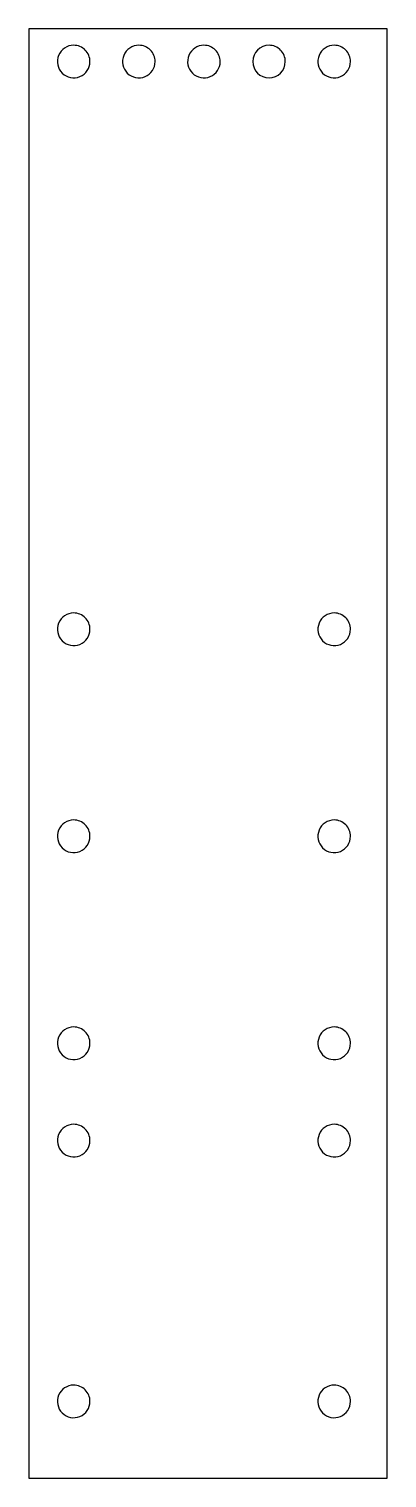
# Model space of a CAD drawing. Header units: millimetres. Extents: x 281 to 325, y 146 to 324.
import ezdxf

# ---------------------------------------------------------------- set-up
doc = ezdxf.new("R2010")
doc.units = ezdxf.units.MM
doc.layers.add('Layer_1', color=7, linetype='CONTINUOUS')

msp = doc.modelspace()

# ---------------------------------------------------------------- linework, layer by layer
at = {"layer": 'Layer_1', "color": 7}
for points in [[(324.94777, 323.691665), (280.94806, 323.691665), (280.94806, 145.89167), (324.94777, 145.89167)], [(286.44798, 321.692323)], [(294.44798, 321.692323)], [(302.44798, 321.692323)], [(310.44798, 321.692323)], [(318.44798, 321.692323)], [(286.44815, 252.032663)], [(318.44778, 252.032664)], [(286.44815, 226.632674)], [(318.44778, 226.632674)], [(286.44815, 201.232813)], [(318.44778, 201.232813)], [(286.44836, 189.292174)], [(318.4476, 189.292174)], [(286.44836, 157.293474)], [(318.4476, 157.293474)]]:
    msp.add_lwpolyline(points, close=True, dxfattribs=at)
for points in [[(284.599164, 320.456984), (284.289425, 319.709208), (284.460635, 318.848481), (285.032958, 318.276158)], [(286.44798, 321.692323), (285.638593, 321.692323), (284.908903, 321.204761), (284.599164, 320.456984)], [(287.863002, 321.106202), (287.487715, 321.481489), (286.978716, 321.692323), (286.44798, 321.692323)], [(288.449124, 319.69118), (288.449124, 320.221916), (288.238289, 320.730915), (287.863002, 321.106202)], [(292.599164, 320.456984), (292.289425, 319.709208), (292.460635, 318.848481), (293.032958, 318.276158)], [(294.44798, 321.692323), (293.638593, 321.692323), (292.908903, 321.204761), (292.599164, 320.456984)], [(295.863002, 321.106202), (295.487715, 321.481489), (294.978716, 321.692323), (294.44798, 321.692323)], [(296.449124, 319.69118), (296.449124, 320.221916), (296.238289, 320.730915), (295.863002, 321.106202)], [(300.599164, 320.456984), (300.289425, 319.709208), (300.460635, 318.848481), (301.032958, 318.276158)], [(302.44798, 321.692323), (301.638593, 321.692323), (300.908903, 321.204761), (300.599164, 320.456984)], [(303.863002, 321.106202), (303.487715, 321.481489), (302.978716, 321.692323), (302.44798, 321.692323)], [(304.449124, 319.69118), (304.449124, 320.221916), (304.238289, 320.730915), (303.863002, 321.106202)], [(310.44798, 321.692323), (309.342779, 321.692323), (308.446837, 320.796381), (308.446837, 319.69118)], [(311.863002, 321.106202), (311.487715, 321.481489), (310.978716, 321.692323), (310.44798, 321.692323)], [(312.449124, 319.69118), (312.449124, 320.221916), (312.238289, 320.730915), (311.863002, 321.106202)], [(316.599164, 320.456984), (316.289425, 319.709208), (316.460635, 318.848481), (317.032958, 318.276158)], [(318.44798, 321.692323), (317.638593, 321.692323), (316.908903, 321.204761), (316.599164, 320.456984)], [(319.863002, 321.106202), (319.487715, 321.481489), (318.978716, 321.692323), (318.44798, 321.692323)], [(320.449124, 319.69118), (320.449124, 320.221916), (320.238289, 320.730915), (319.863002, 321.106202)], [(285.032958, 318.276158), (285.605281, 317.703835), (286.466008, 317.532625), (287.213784, 317.842364)], [(287.213784, 317.842364), (287.961561, 318.152103), (288.449124, 318.881793), (288.449124, 319.69118)], [(293.032958, 318.276158), (293.605281, 317.703835), (294.466008, 317.532625), (295.213784, 317.842364)], [(295.213784, 317.842364), (295.961561, 318.152103), (296.449124, 318.881793), (296.449124, 319.69118)], [(301.032958, 318.276158), (301.605281, 317.703835), (302.466008, 317.532625), (303.213784, 317.842364)], [(303.213784, 317.842364), (303.961561, 318.152103), (304.449124, 318.881793), (304.449124, 319.69118)], [(308.446837, 319.69118), (308.446837, 318.585979), (309.342779, 317.690036), (310.44798, 317.690036)], [(310.44798, 317.690036), (311.553181, 317.690037), (312.449124, 318.585979), (312.449124, 319.69118)], [(317.032958, 318.276158), (317.605281, 317.703835), (318.466008, 317.532625), (319.213784, 317.842364)], [(319.213784, 317.842364), (319.961561, 318.152103), (320.449124, 318.881793), (320.449124, 319.69118)], [(284.599334, 250.797324), (284.289595, 250.049548), (284.460805, 249.188821), (285.033128, 248.616498)], [(286.44815, 252.032664), (285.638763, 252.032663), (284.909073, 251.545101), (284.599334, 250.797324)], [(287.863172, 251.446542), (287.487885, 251.821829), (286.978886, 252.032663), (286.44815, 252.032663)], [(288.449294, 250.03152), (288.449294, 250.562256), (288.238459, 251.071255), (287.863172, 251.446542)], [(316.598964, 250.797324), (316.289225, 250.049548), (316.460435, 249.188821), (317.032758, 248.616498)], [(318.44778, 252.032664), (317.638393, 252.032664), (316.908703, 251.545101), (316.598964, 250.797324)], [(319.862802, 251.446542), (319.487515, 251.821829), (318.978516, 252.032664), (318.44778, 252.032664)], [(320.448924, 250.03152), (320.448924, 250.562256), (320.238089, 251.071255), (319.862802, 251.446542)], [(287.213954, 248.182704), (287.961731, 248.492443), (288.449294, 249.222133), (288.449294, 250.03152)], [(319.213584, 248.182704), (319.961361, 248.492443), (320.448924, 249.222133), (320.448924, 250.03152)], [(285.033128, 248.616498), (285.605451, 248.044175), (286.466178, 247.872965), (287.213954, 248.182704)], [(317.032758, 248.616498), (317.605081, 248.044175), (318.465808, 247.872965), (319.213584, 248.182704)], [(286.44815, 226.632674), (285.638763, 226.632674), (284.909073, 226.145111), (284.599334, 225.397334)], [(287.863172, 226.046552), (287.487885, 226.421839), (286.978886, 226.632674), (286.44815, 226.632674)], [(288.449294, 224.63153), (288.449294, 225.162266), (288.238459, 225.671265), (287.863172, 226.046552)], [(318.44778, 226.632674), (317.638393, 226.632674), (316.908703, 226.145111), (316.598964, 225.397334)], [(319.862802, 226.046552), (319.487515, 226.421839), (318.978516, 226.632674), (318.44778, 226.632674)], [(320.448924, 224.63153), (320.448924, 225.162266), (320.238089, 225.671265), (319.862802, 226.046552)], [(284.599334, 225.397334), (284.289595, 224.649558), (284.460805, 223.788831), (285.033128, 223.216508)], [(287.213954, 222.782714), (287.961731, 223.092453), (288.449294, 223.822143), (288.449294, 224.63153)], [(316.598964, 225.397334), (316.289225, 224.649558), (316.460435, 223.788831), (317.032758, 223.216508)], [(319.213584, 222.782714), (319.961361, 223.092453), (320.448924, 223.822143), (320.448924, 224.63153)], [(285.033128, 223.216508), (285.605451, 222.644185), (286.466178, 222.472975), (287.213954, 222.782714)], [(317.032758, 223.216508), (317.605081, 222.644185), (318.465808, 222.472975), (319.213584, 222.782714)], [(286.44815, 201.232814), (285.638763, 201.232813), (284.909073, 200.745251), (284.599334, 199.997474)], [(287.863172, 200.646692), (287.487885, 201.021979), (286.978886, 201.232813), (286.44815, 201.232813)], [(318.44778, 201.232814), (317.638393, 201.232813), (316.908703, 200.745251), (316.598964, 199.997474)], [(319.862802, 200.646692), (319.487515, 201.021979), (318.978516, 201.232813), (318.44778, 201.232813)], [(284.599334, 199.997474), (284.289595, 199.249698), (284.460805, 198.388971), (285.033128, 197.816648)], [(287.213954, 197.382854), (287.961731, 197.692593), (288.449294, 198.422283), (288.449294, 199.23167)], [(288.449294, 199.23167), (288.449294, 199.762406), (288.238459, 200.271405), (287.863172, 200.646692)], [(316.598964, 199.997474), (316.289225, 199.249698), (316.460435, 198.388971), (317.032758, 197.816648)], [(319.213584, 197.382854), (319.961361, 197.692593), (320.448924, 198.422283), (320.448924, 199.23167)], [(320.448924, 199.23167), (320.448924, 199.762406), (320.238089, 200.271405), (319.862802, 200.646692)], [(285.033128, 197.816648), (285.605451, 197.244325), (286.466178, 197.073115), (287.213954, 197.382854)], [(317.032758, 197.816648), (317.605081, 197.244325), (318.465808, 197.073115), (319.213584, 197.382854)], [(286.44836, 189.292174), (285.638973, 189.292174), (284.909283, 188.804611), (284.599544, 188.056834)], [(287.863382, 188.706052), (287.488095, 189.081339), (286.979096, 189.292174), (286.44836, 189.292174)], [(288.449503, 187.29103), (288.449503, 187.821766), (288.238669, 188.330765), (287.863382, 188.706052)], [(318.4476, 189.292174), (317.638213, 189.292174), (316.908523, 188.804611), (316.598784, 188.056834)], [(319.862622, 188.706052), (319.487335, 189.081339), (318.978336, 189.292174), (318.4476, 189.292174)], [(320.448744, 187.29103), (320.448744, 187.821766), (320.237909, 188.330765), (319.862622, 188.706052)], [(284.599544, 188.056834), (284.289805, 187.309058), (284.461015, 186.448331), (285.033338, 185.876008)], [(287.214164, 185.442214), (287.961941, 185.751953), (288.449503, 186.481643), (288.449503, 187.29103)], [(316.598784, 188.056834), (316.289045, 187.309058), (316.460255, 186.448331), (317.032578, 185.876008)], [(319.213404, 185.442214), (319.961181, 185.751953), (320.448744, 186.481643), (320.448744, 187.29103)], [(285.033338, 185.876008), (285.605661, 185.303685), (286.466388, 185.132475), (287.214164, 185.442214)], [(317.032578, 185.876008), (317.604901, 185.303685), (318.465628, 185.132475), (319.213404, 185.442214)], [(286.44836, 157.293474), (285.638973, 157.293474), (284.909283, 156.805911), (284.599544, 156.058134)], [(287.863382, 156.707352), (287.488095, 157.082639), (286.979096, 157.293474), (286.44836, 157.293474)], [(288.449503, 155.29233), (288.449503, 155.823066), (288.238669, 156.332065), (287.863382, 156.707352)], [(318.4476, 157.293474), (317.638213, 157.293474), (316.908523, 156.805911), (316.598784, 156.058134)], [(319.862622, 156.707352), (319.487335, 157.082639), (318.978336, 157.293474), (318.4476, 157.293474)], [(320.448744, 155.29233), (320.448744, 155.823066), (320.237909, 156.332065), (319.862622, 156.707352)], [(284.599544, 156.058134), (284.289805, 155.310358), (284.461015, 154.449631), (285.033338, 153.877308)], [(287.214164, 153.443514), (287.961941, 153.753253), (288.449503, 154.482943), (288.449503, 155.29233)], [(316.598784, 156.058134), (316.289045, 155.310358), (316.460255, 154.449631), (317.032578, 153.877308)], [(319.213404, 153.443514), (319.961181, 153.753253), (320.448744, 154.482943), (320.448744, 155.29233)], [(285.033338, 153.877308), (285.605661, 153.304985), (286.466388, 153.133775), (287.214164, 153.443514)], [(317.032578, 153.877308), (317.604901, 153.304985), (318.465628, 153.133775), (319.213404, 153.443514)]]:
    msp.add_open_spline(points, degree=3, dxfattribs=at)

doc.saveas('drawing.dxf')
